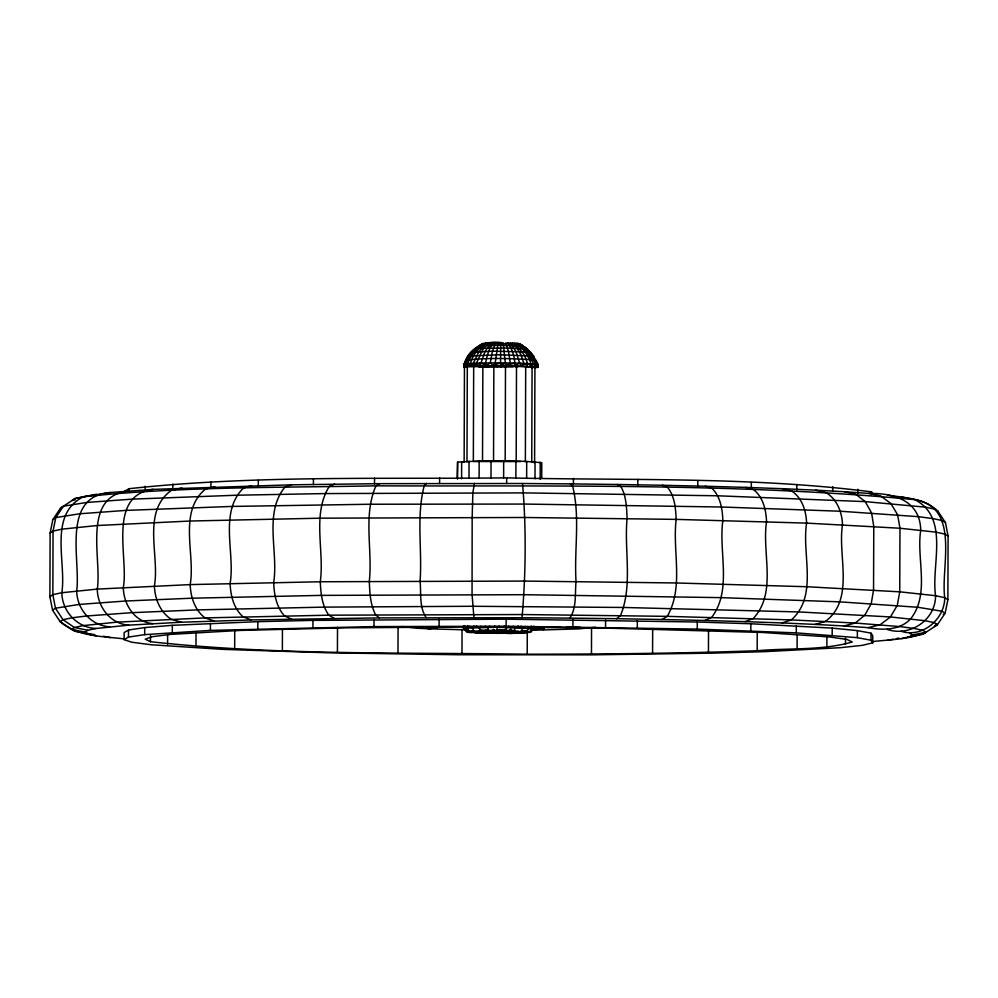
<?xml version="1.0" encoding="UTF-8"?>
<svg xmlns="http://www.w3.org/2000/svg" width="998" height="998" viewBox="0 0 998 998"><rect width="100%" height="100%" fill="white"/><g stroke="black" fill="none" stroke-linecap="round" stroke-linejoin="round"><path stroke-width="1.5" d="M535.377 367.651L537.423 367.389L537.934 364.32L519.634 363.147L514.781 365.73L514.793 363.035C498.638 368.736 480.574 363.522 463.821 366.89C466.54 348.09 485.976 339.357 503.204 342.988L505.3 362.91L507.807 365.617L538.059 367.114L538.022 364.507L535.951 360.041C513.995 358.407 485.402 357.496 466.715 360.216M505.487 632.607L505.499 629.613L505.624 633.206C511.313 634.479 525.447 631.372 527.131 632.358L523.226 631.035C523.576 634.878 514.369 632.607 512.286 630.748L513.471 633.106L527.131 632.358L526.146 631.123L527.056 632.033L497.615 630.337L496.717 631.01L468.711 631.609L463.845 628.253L463.446 626.32L463.683 628.615L467.189 632.146L469.384 632.483L505.624 633.206L511.101 632.507L512.423 630.536L515.554 632.42L513.471 633.106C505.425 631.335 497.266 634.192 489.282 631.859L488.883 633.106L470.145 632.046L475.185 631.896L475.535 632.67L478.653 632.171L481.772 630.337C482.471 634.603 489.132 632.832 491.328 630.574L493.324 632.532L475.535 632.67L472.59 631.697L471.655 632.37L470.944 631.522M94.773 634.703L74.588 631.285L60.167 621.679L52.545 610.19L49.9 596.667L50.125 533.069L52.857 519.559L60.566 508.132L63.435 506.186L86.739 502.456L132.272 499.125L236.601 495.22L324.712 493.573L523.888 492.9L717.799 495.794L865.216 501.62L925.82 507.196L934.777 509.155L937.833 511.126L945.455 522.615L948.1 536.138L947.875 599.723L945.143 613.234L937.434 624.673L934.565 626.619L936.261 624.087M124.114 639.643L124.139 632.582L128.48 630.025L144.71 627.58L172.33 625.322L257.821 621.667L312.948 620.382L506.161 619.172L697.29 622.016L750.845 623.762L832.207 628.116L857.382 630.599L871.042 633.169L872.726 635.751L872.701 642.824L862.372 645.332L840.353 647.69L764.443 651.657L712.984 653.141L591.29 654.85L457.795 654.75L329.515 652.829L222.816 649.361L151.309 644.77L131.811 642.238L124.114 639.643L128.455 637.086L144.685 634.641L210.416 630.399L374.013 626.594L506.136 626.233L697.265 629.077L796.279 632.882L857.357 637.66L871.017 640.242L872.701 642.824M128.455 637.086L128.48 630.025M128.954 491.54L128.967 488.708C254.241 475.036 380.824 479.364 506.66 477.855C628.204 480.699 750.758 476.483 871.541 491.864L873.225 494.447M144.685 634.641L144.71 627.58M145.197 490.505L145.209 486.263M150.486 641.714L145.234 639.194L152.02 636.724L170.608 634.391L240.306 630.424L344.909 627.829L470.283 626.969L599.499 627.929L762.809 632.483L829.887 636.986L847.003 639.469L852.255 641.976C821.641 650.783 788.694 647.864 757.17 650.746C680.549 653.44 603.865 654.139 527.194 654.214C401.658 652.293 275.436 655.424 150.486 641.714L150.498 635.514M167.589 644.184L167.627 634.89M172.305 632.383L172.33 625.322M172.816 488.247L172.829 484.005M195.982 646.542L196.032 632.607M210.416 630.399L210.441 623.326M210.915 487.673L210.94 482.022M234.68 648.688L234.742 630.112M257.796 628.728L257.821 621.667M258.295 486.014L258.32 480.35M282.372 650.571L282.446 628.89M312.923 627.455L312.948 620.382M313.422 484.729L313.434 479.077M337.424 652.106L337.511 627.33M374.013 626.594L374.038 619.521M374.512 483.868L374.537 478.217M397.977 653.241L398.077 626.919M439.12 626.183L439.145 619.109M439.619 483.456L439.631 477.805M457.196 478.067L457.595 462.111C485.552 460.477 513.945 459.903 541.777 462.735L541.714 478.204M457.546 479.127L457.595 462.111M461.6 478.691L461.65 461.662M461.962 653.964L462.049 629.177M464.132 462.299L464.457 366.915L505.499 365.842L534.928 367.164L534.591 462.548L531.734 462.111L532.071 366.728M476.021 348.614L475.123 348.739C470.345 353.591 464.644 359.467 464.457 366.603L467.65 359.492L472.827 351.87L476.021 348.614L481.423 348.277L507.62 348.065L527.231 349.026L533.493 356.024L536.949 363.634M471.942 630.923L470.956 631.759L467.9 631.709L464.893 628.079L464.906 625.958L463.683 628.615L464.606 626.682L463.446 626.32L463.758 628.441L463.808 626.22M466.977 461.887L467.314 366.503M468.998 478.316L469.06 461.288M473.676 366.141L473.339 461.525L520.769 461.563M479.102 478.067L479.152 461.039M482.521 461.288L482.857 365.904M490.991 477.942L491.053 460.914M493.536 461.176L493.86 365.792M499.936 629.513L499.798 632.57L499.786 629.588L499.798 632.57L505.624 633.206L510.514 632.507L510.552 629.526L510.514 632.507L507.483 630.611L505.624 633.206L499.15 632.57L496.705 630.636L493.623 632.62L488.883 633.106L488.471 632.37M503.628 477.955L503.678 460.939M505.175 461.226L505.499 365.842M505.712 632.47L505.724 629.501M506.136 626.233L506.161 619.172M506.635 483.506L506.66 477.855M515.866 478.117L515.929 461.101M516.178 461.4L516.515 366.017M525.36 461.712L525.697 366.328M526.645 478.416L526.707 461.388M527.194 654.214L527.281 632.532M534.99 478.803L535.053 461.787M540.168 479.265L540.23 462.249M572.914 626.744L572.939 619.683M573.413 484.03L573.438 478.366M591.465 654.014L591.552 627.68M605.549 627.168L605.574 620.107M637.31 627.705L637.335 620.644M637.809 484.978L637.834 479.327M652.58 653.341L652.667 628.565M697.265 629.077L697.29 622.016M697.764 486.363L697.777 480.699M708.443 652.243L708.518 630.561M750.82 630.823L750.845 623.762M751.319 488.097L751.344 482.446M757.17 650.746L757.233 632.171M796.279 632.882L796.304 625.821M796.778 490.155L796.803 484.504M797.103 648.912L797.153 634.978M826.868 646.779L826.905 635.951M832.182 635.19L832.207 628.116M832.681 491.053L832.706 486.812M845.468 644.446L845.481 638.258M857.357 637.66L857.382 630.599M857.868 493.523L857.881 489.294M871.017 640.242L871.042 633.169M871.528 494.684L871.541 491.864M511.101 632.507L511.126 629.513L511.101 632.507L513.471 633.106M478.803 632.096L481.448 632.932L487.997 632.532L488.022 629.526M493.324 632.532L493.286 629.551M505.337 629.638L505.624 633.206M493.648 629.613L493.623 632.62L493.611 629.613M499.15 632.57L499.187 629.576L499.15 632.57L497.179 633.206L494.097 632.445M507.807 365.617L510.29 362.973L508.456 351.259L505.687 343.013L514.344 343.237L517.238 345.57L524.399 355.238L527.593 363.409L526.919 366.066L526.882 363.384L521.243 365.879L519.634 363.147L515.093 363.047L505.3 362.91L500.547 365.567L500.672 342.963M501.183 367.064L501.196 366.116L515.916 366.378L478.354 366.753M487.224 343.162L478.915 351.496L473.339 363.26L469.858 366.116L469.908 363.422L466.503 366.341L465.742 363.734L463.87 364.12L464.606 367.164L463.821 366.89C465.355 356.61 474.062 348.477 482.783 343.487M470.869 631.297L470.145 632.046M497.328 631.135L497.179 633.206L496.705 630.636M463.845 628.253L467.326 631.821L463.845 628.253L496.929 627.218L534.13 628.728L533.893 626.42L534.13 628.728L530.587 632.245L492.725 630.337L481.073 631.185L486.363 630.412L496.717 631.01L496.842 629.75M514.781 365.73C515.18 357.833 512.411 349.649 508.094 343.05M481.772 630.337L481.448 632.932L482.832 632.408M469.858 366.116C471.368 356.723 477.718 348.314 485.652 343.225M465.742 363.734L481.061 363.035L486.375 365.642L490.255 362.91L492.438 351.209L495.682 342.988M517.85 631.26L520.02 632.919L523.226 632.108L520.295 632.171L520.02 632.919L516.066 632.408M504.901 367.089L505.188 366.141M505.736 630.948L506.522 627.28L508.843 626.257M463.821 366.89L464.469 363.921M517.338 343.399L527.094 351.882L535.09 366.553L535.689 363.933L528.778 352.032L518.386 343.487L514.344 343.237M871.666 641.664C889.692 639.531 909.253 639.631 925.944 632.295L922.963 630.374L914.243 628.466L899.909 626.594L855.224 623.039L791.327 619.908L667.238 616.352L522.815 614.543L328.853 615.192L205.052 617.899L116.691 622.166L82.946 625.634L74.401 627.48L71.606 629.376L85.129 632.108L87.836 630.274L96.107 628.49L128.779 625.135L181.399 622.228L251.134 619.945L379.39 617.899L522.041 617.75C525.846 573.363 526.345 527.817 522.515 483.506L379.864 483.656L291.74 484.816L153.218 489.369L110.279 492.525L83.395 496.767L74.85 498.613L60.566 508.132M473.339 363.26L474.424 365.904L480.038 363.072L480.001 365.755L485.09 351.321L491.078 343.05M498.152 342.963L495.195 362.885L493.324 365.58L490.255 362.91L481.061 363.035M474.412 483.344L472.877 492.725L472.166 517.313L472.054 594.521L473.938 617.587M466.503 366.341C469.784 357.01 475.535 348.19 484.379 343.312M513.858 631.085L515.542 627.443L518.274 626.108M529.539 631.909L533.893 626.42M531.934 630.087L543.523 629.938L544.172 628.578M481.435 630.511L481.073 631.185L486.45 630.486L479.04 630.586M467.887 625.709L466.577 627.904L469.796 631.509L497.104 630.886L496.929 627.218L494.534 626.158M482.284 631.572L481.448 632.932L482.608 632.32M63.435 506.186L55.776 517.588L52.857 519.559M471.755 631.647L472.279 630.873M520.856 631.31L523.314 627.692L525.484 626.37M496.093 633.318L520.12 633.094L521.705 630.811M559.89 627.231L546.131 627.305M522.041 617.75L569.833 618.124C576.869 607.632 574.836 593.561 576.033 581.485C574.062 549.861 580.374 517.151 572.615 486.076L570.295 483.88L522.515 483.506M493.299 343.013L490.055 348.065L487.411 354.839L485.515 362.96L486.375 365.642M522.74 631.098L524.96 631.123M527.593 363.409L531.585 366.303L533.581 363.746M535.09 366.553L537.149 364.12C533.631 355.388 527.094 347.279 518.386 343.487M526.22 631.584L531.435 626.045L532.969 628.353M474.424 365.904C479.901 358.943 480.849 348.402 489.032 343.1M472.254 631.734L471.655 632.37L474.699 631.959L471.131 631.472M483.419 343.399L471.405 352.331L492.438 351.209L527.094 351.882L530.574 352.344L533.581 356.199L531.934 356.536M521.243 365.879L523.825 363.272L521.093 355.113L517.226 348.277L512.461 343.162M523.526 631.996L524.711 632.67L525.534 631.909M426.645 483.394L424.262 485.564C416.104 516.552 422.329 549.362 420.096 580.948C421.218 593.037 419.06 607.158 426.171 617.637M569.833 618.124L616.652 618.71L620.519 615.541C633.019 584.978 624.037 550.484 627.081 518.536C626.619 507.733 626.357 496.368 620.968 486.675L617.126 484.467L570.295 483.88M464.893 628.079L466.889 626.495M50.125 533.069L53.056 531.086L62.026 529.14L97.505 525.497L190.381 521.018L320.508 518.174L524.374 517.488L676.17 519.384L806.609 523.114L899.959 528.241L935.8 532.121L944.969 534.13L948.1 536.138M49.9 596.667L52.844 594.671L61.814 592.725L97.28 589.094L190.169 584.603L320.283 581.759L524.162 581.073L675.958 582.969L806.396 586.712L899.747 591.826L935.575 595.706L944.744 597.715L947.875 599.723M52.545 610.19L55.464 608.219L79.179 604.426L125.511 601.021L191.965 598.201L321.306 595.382L523.962 594.696L721.267 597.64L840.191 601.869L917.935 607.283L942.025 611.238L945.143 613.234L943.197 614.556M901.431 638.558L909.689 636.774L912.397 634.94L925.944 632.295M469.821 626.295L471.717 627.605L473.95 626.12M529.152 352.793L530.649 352.494L523.052 346.007L497.515 345.246L478.491 346.119L482.92 343.774M483.306 632.245L486.276 630.474L487.723 632.445M124.625 491.266L128.967 488.708M616.652 618.71L661.886 619.496L667.238 616.352C684.129 587.261 672.278 551.046 676.17 519.384C675.646 508.356 674.785 496.505 667.687 487.486L662.36 485.253L617.126 484.467M379.864 483.656L375.947 485.839C278.43 487.76 180.501 486.463 83.395 496.767C47.854 514.581 66.641 562.086 61.814 592.725C62.101 611.4 77.245 627.792 96.107 628.49M524.511 631.722L526.657 631.572L527.131 632.358M476.333 626.045L478.853 627.393L480.936 626.282M534.928 367.164L531.635 367.8M485.253 626.22L487.473 627.255L489.806 626.183M511.038 627.355L513.234 626.345M661.886 619.496L704.912 620.482L711.661 617.363C732.495 589.93 718.373 551.832 722.876 520.445C722.34 509.092 720.618 496.817 712.11 488.496L705.386 486.238L662.36 485.253M496.929 627.218L499.349 626.17M537.423 367.389L537.934 364.32L537.273 366.827L537.149 364.12M334.692 484.142L329.303 486.325C311.738 514.469 324.599 550.771 320.283 581.759C320.757 593.323 321.98 605.474 328.853 615.192L334.218 618.386M493.324 365.58L500.248 362.885L505.3 362.91M496.717 631.01L498.526 630.337L514.706 630.736M704.912 620.482L745.144 621.629L753.216 618.548C777.467 592.862 761.674 552.842 766.551 521.692C766.04 509.966 763.283 497.391 753.665 489.681L745.618 487.386L705.386 486.238M745.144 621.629L782.058 622.939L791.327 619.908C818.51 595.893 801.544 554.102 806.609 523.114C806.122 510.964 802.28 498.227 791.776 491.041L782.519 488.696L745.618 487.386M291.74 484.816L284.954 487.036C263.435 513.409 278.604 551.807 273.664 582.495C274.163 594.334 276.221 606.846 284.505 615.903L291.279 619.059M475.123 348.739L475.322 349.15M782.058 622.939L815.129 624.399L825.483 621.405C855.124 598.962 837.409 555.587 842.512 524.699C842.038 512.111 837.122 499.312 825.932 492.538L815.603 490.155L782.519 488.696M251.608 485.702L243.5 487.947C218.587 512.548 235.391 552.967 230.101 583.456C230.6 595.631 233.632 608.381 243.05 616.814L251.134 619.945M815.129 624.399L843.921 625.971L855.224 623.039L864.829 615.167L871.254 603.578L873.549 590.005L873.774 526.42L871.578 512.947L865.216 501.62L855.673 494.172L844.395 491.727L815.603 490.155M530.587 632.245L520.12 633.094M214.82 486.762L205.501 489.032C177.719 511.974 195.608 554.252 190.169 584.603C190.668 597.141 194.722 610.04 205.052 617.899L214.345 621.006M843.921 625.971L868.06 627.655L880.149 624.773L890.416 616.951L897.289 605.387L899.747 591.826L899.959 528.241L897.614 514.756L890.802 503.404L880.598 495.906L868.522 493.411L844.395 491.727M181.873 487.985L171.481 490.305C141.304 511.749 159.842 555.612 154.403 585.938C154.902 598.85 159.979 611.786 171.032 619.172L181.399 622.228M868.06 627.655C882.843 630.337 899.547 630.561 910.7 618.822C930.286 593.773 916.201 558.967 920.73 530.15C920.056 500.335 893.622 492.95 868.522 493.411M96.569 494.247L74.85 498.613L72.056 500.509L75.075 499.923M887.197 629.414C909.864 637.161 935.625 620.057 935.575 595.706C930.959 565.03 950.084 517.675 914.692 499.611C735.738 482.995 555.499 486.513 375.947 485.839C362.86 515.579 372.728 549.935 369.31 581.248C369.709 592.6 370.308 604.364 375.498 614.706L379.39 617.899M153.218 489.369C106.724 495.208 128.892 558.256 123.303 587.448C123.503 604.389 134.73 622.141 152.756 623.613M901.069 631.235C922.202 638.371 944.694 619.296 944.744 597.715C940.465 567.014 960.949 507.321 914.692 499.611M129.253 490.891C81.1 495.532 102.083 558.967 97.28 589.094C97.492 606.772 110.391 624.012 128.779 625.135M110.279 492.525C60.915 496.343 80.813 559.89 76.696 590.866C76.933 609.117 91.142 625.883 109.805 626.769M887.721 640.279L893.385 639.182M896.204 638.633L899.036 638.084M909.689 636.774L923.15 634.192L937.434 624.673L934.378 622.715L925.42 620.756L890.416 616.951L799.211 611.949L623.812 607.47L472.478 606.273L324.313 607.121L197.192 609.903L131.873 612.672L86.339 616.016L71.806 617.837L63.036 619.733L60.167 621.679C77.595 636.774 101.846 636.15 123.59 638.845M595.569 627.268L578.703 628.89L543.523 629.938M522.453 346.468C526.42 346.106 527.306 350.834 530.175 352.643M907.531 636.924L914.605 636.038M468.711 631.609L469.796 631.509L466.927 630.225M481.173 366.478L501.196 366.116M485.365 366.703L512.972 366.753M498.064 630.486L514.407 630.661M490.255 362.91L500.248 362.885M482.159 630.486L486.45 630.486M534.142 628.94L542.887 629.177L533.768 629.476M465.792 629.863L428.08 628.79L434.242 628.016L427.942 628.79L418.1 628.278L401.845 626.544M498.526 630.337L503.591 630.449M515.33 366.64L518.024 366.753M517.064 343.848L484.978 343.512L487.673 343.811M479.863 346.356L478.491 346.119M887.659 495.17C905.124 497.815 924.31 498.139 937.833 511.126M103.293 636.213L110.341 637.635M87.836 630.274L74.401 627.48L63.036 619.733L55.464 608.219L52.844 594.671L53.056 531.086L55.776 517.588L79.491 513.795L125.823 510.402L231.973 506.435L370.358 504.24L524.274 504.065L721.579 507.009L840.503 511.238L918.26 516.665L933.23 518.623L942.337 520.607L945.455 522.615M901.543 496.992L909.989 498.838M96.457 635.813L88.011 633.967L85.129 632.108M519.122 343.586L523.588 346.244L519.509 343.686M463.97 364.307L464.756 364.507M520.12 632.345L519.347 631.984L520.02 632.919M479.439 366.615L480.263 366.865M483.506 366.366L484.18 366.628M504.14 626.195L506.522 627.28M464.457 366.915L465.43 367.364M525.085 631.223L527.056 632.033L526.52 631.447M520.856 626.183L523.314 627.692M519.259 343.873L525.971 348.564M909.515 633.081L912.397 634.94M515.978 343.312C524.012 348.477 529.364 357.122 531.585 366.303M527.468 626.482L529.277 627.991M493.324 366.141L493.835 367.077M523.226 631.035L524.711 632.67M510.365 343.1L515.941 351.396L519.634 363.147M471.717 627.605L474.412 631.235M478.853 627.393L480.836 631.035M497.204 366.116L497.453 367.052M533.581 356.199L500.36 354.764L468.461 356.024M487.473 627.255L488.596 630.923M537.435 364.707L538.059 367.114M504.651 629.613L505.3 632.645L505.3 629.638M510.34 629.538L510.514 632.507M487.985 629.526L487.997 632.532M493.985 629.551L493.96 632.545L493.948 629.551M510.864 629.588L510.839 632.582L510.839 629.588M499.511 629.651L499.474 632.657L499.474 629.651M505 629.576L504.976 632.57L499.936 632.483L502.169 630.649L504.976 632.57L504.963 629.576M423.451 627.542L437.448 627.605L423.451 627.542M566.39 627.468L580.387 627.53L566.39 627.468"/></g></svg>
